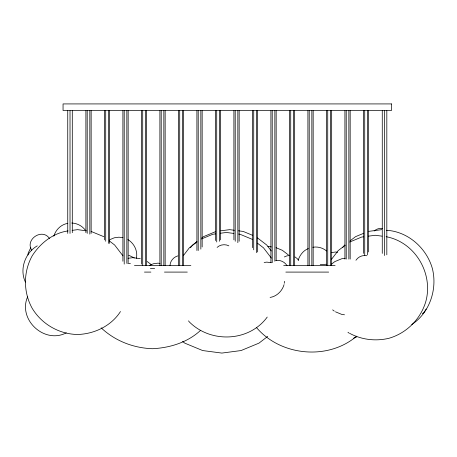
<?xml version="1.0" encoding="UTF-8"?>
<svg xmlns="http://www.w3.org/2000/svg" width="457" height="457" viewBox="0 0 457 457"><rect width="100%" height="100%" fill="white"/><g stroke="black" fill="none" stroke-linecap="round" stroke-linejoin="round"><path stroke-width="0.69" d="M27.946 255.006L28.208 253.018L30.802 247.654M136.38 258.365C137.991 251.093 134.204 243.341 127.88 239.582M169.993 265.546C170.164 261.044 173.557 257.08 177.847 255.88M284.243 283.3L284.5 281.318M27.591 296.861C17.703 319.569 44.323 344.355 66.282 332.867M53.817 236.183C55.668 229.797 61.118 224.398 67.779 223.37M284.065 284.625C282.215 291.012 276.765 296.41 270.104 297.438M298.21 260.176C299.775 255.126 303.345 250.459 308.384 248.557M426.198 309.001L423.959 312.514L422.297 313.793M120.477 311.543C111.257 325.944 94.416 333.993 77.576 334.495C59.119 334.187 41.673 324.116 32.179 308.286C23.216 292.149 23.216 272.006 32.179 255.863C40.159 243.244 53.046 233.03 68.076 230.905M183.514 255.412L189.347 247.814L196.944 241.982M190.5 247.723L192.586 245.009L196.927 241.673M267.231 317.067C249.139 341.905 210.768 343.436 189.347 321.951L188.513 320.865M331.519 259.308L338.186 250.619L345.241 245.209M342.579 247.723L344.658 245.009M355.94 260.267C358.208 256.708 362.761 254.817 366.885 255.731M37.268 245.855C25.129 252.87 19.263 269.27 25.403 282.078M201.811 237.926L203.439 236.675L215.453 231.699M217.115 247.386C220.228 244.535 225.118 243.889 228.86 245.843M200.577 330.36C187.559 342.453 169.981 347.828 152.512 348.72C133.473 348.068 115.067 340.968 101.151 327.835M350.091 240.839L355.517 236.675L363.738 233.27M374.157 231.013C376.402 228.997 379.584 227.957 382.572 228.483M331.571 264.1L334.832 261.604L341.785 258.725L345.178 258.274M267.733 336.403L258.953 343.144L241.062 350.553L221.862 353.078L202.662 350.553L184.771 343.144L182.577 341.459M356.654 336.169C327.977 360.664 280.501 356.072 256.348 327.406M411.74 324.556C429.763 312.765 437.56 289.098 432.362 268.505C426.57 248.077 407.981 231.476 386.479 230.277M110.006 239.582L114.313 237.794L118.94 237.189L122.904 237.709M201.468 238.96L212.848 234.247L215.561 233.887M149.696 265.294L153.392 263.763L158.019 263.152L160.001 263.415M284.311 256.948L286.899 255.88L289.669 255.514M349.674 242.027L361.687 237.052L363.721 236.783M353.644 338.134L356.837 336.815M72.149 230.368L77.576 229.654L86.396 230.814M220.834 230.814L229.654 229.654L234.401 230.277M220.308 233.264L226.415 232.459L233.875 233.441M128.051 258.296L132.798 257.674L140.265 258.656M368.839 231.351L381.726 229.654M368.468 236.16L375.254 235.269L382.035 236.16M312.834 247.271C317.615 246.386 322.831 247.785 326.532 250.944M331.633 252.538L335.701 252.001L337.734 252.27M275.668 260.61C280.055 259.61 284.762 261.867 287.036 265.694M264.157 262.467L266.802 262.124L271.429 262.729M320.254 264.677L326.207 264.243M134.455 265.523L190.866 265.523M283.688 265.523L335.101 265.523M150.399 268.39L154.62 268.39M144.452 272.092L150.879 272.092M164.446 272.092L187.296 272.092M285.831 272.092L328.674 272.092M386.108 236.697C414.939 242.05 433.442 273.155 425.89 301.254C420.811 319.003 406.57 333.25 388.821 338.323C375.603 341.408 361.658 339.814 349.674 333.347M238.468 230.814L243.221 231.442L252.704 235.366M238.623 234.07L239.982 234.247L252.624 239.485M267.956 246.46L271.349 246.906M71.743 223.022C77.296 223.239 82.723 226.118 85.75 230.814M127.749 263.272L130.394 263.62M344.498 314.782L341.785 314.422L335.461 311.805M276.051 247.705L282.375 250.322L288.344 254.903M91.143 231.442L103.785 236.675M128.8 255.274L134.312 257.937M295.033 256.948L297.256 258.656L298.535 260.319M257.491 237.926L266.722 245.009L271.304 250.979M257.508 243.233L263.483 247.814L271.395 258.131M332.656 309.875L334.284 311.126M347.954 332.256L349.039 333.09M147.217 261.535L151.558 264.871M109.217 240.839L114.644 245.009L122.973 255.863M49.465 238.451C42.215 227.763 24.764 239.422 31.739 250.287M386.822 110.714L386.822 254.817M384.543 110.714L384.543 255.532M382.269 110.714L382.269 253.395M368.668 110.714L368.668 251.967M367.354 110.714L367.354 254.817M364.726 110.714L364.726 255.532M363.412 110.714L363.412 253.395M350.171 110.714L350.171 259.102M348.857 110.714L348.857 259.102M346.229 110.714L346.229 259.102M344.915 110.714L344.915 259.102M331.668 110.714L331.668 265.523M330.354 110.714L330.354 265.523M327.726 110.714L327.726 265.523M326.412 110.714L326.412 265.523M313.165 110.714L313.165 265.523M311.851 110.714L311.851 265.523M309.223 110.714L309.223 265.523M307.909 110.714L307.909 265.523M294.662 110.714L294.662 265.523M293.348 110.714L293.348 265.523M290.721 110.714L290.721 265.523M289.407 110.714L289.407 265.523M276.165 110.714L276.165 260.524M274.851 110.714L274.851 261.238M272.223 110.714L272.223 262.666M270.91 110.714L270.91 262.666M257.662 110.714L257.662 251.967M256.348 110.714L256.348 252.681M253.721 110.714L253.721 249.825M252.407 110.714L252.407 247.688M239.16 110.714L239.16 241.267M237.846 110.714L237.846 242.69M235.218 110.714L235.218 241.267M233.904 110.714L233.904 239.839M220.657 110.714L220.657 239.839M219.343 110.714L219.343 241.267M216.715 110.714L216.715 241.976M215.401 110.714L215.401 240.553M202.16 110.714L202.16 246.974M200.846 110.714L200.846 249.111M198.218 110.714L198.218 250.539M196.904 110.714L196.904 250.539M183.657 110.714L183.657 265.523M182.343 110.714L182.343 265.523M179.715 110.714L179.715 265.523M178.401 110.714L178.401 265.523M165.154 110.714L165.154 265.523M163.84 110.714L163.84 265.523M161.212 110.714L161.212 265.523M159.899 110.714L159.899 265.523M146.651 110.714L146.651 265.523M145.337 110.714L145.337 265.523M142.71 110.714L142.71 265.523M141.396 110.714L141.396 264.095M128.154 110.714L128.154 262.666M126.84 110.714L126.84 263.381M124.213 110.714L124.213 264.095M122.899 110.714L122.899 261.238M109.651 110.714L109.651 243.404M108.338 110.714L108.338 243.404M105.71 110.714L105.71 241.267M104.396 110.714L104.396 239.839M91.149 110.714L91.149 233.418M89.835 110.714L89.835 234.133M87.207 110.714L87.207 233.418M85.893 110.714L85.893 232.704M72.297 110.714L72.297 232.704M70.018 110.714L70.018 233.418M67.745 110.714L67.745 233.418M391.512 103.922L63.055 103.922L63.055 110.485L391.512 110.485L391.512 103.922"/></g></svg>
